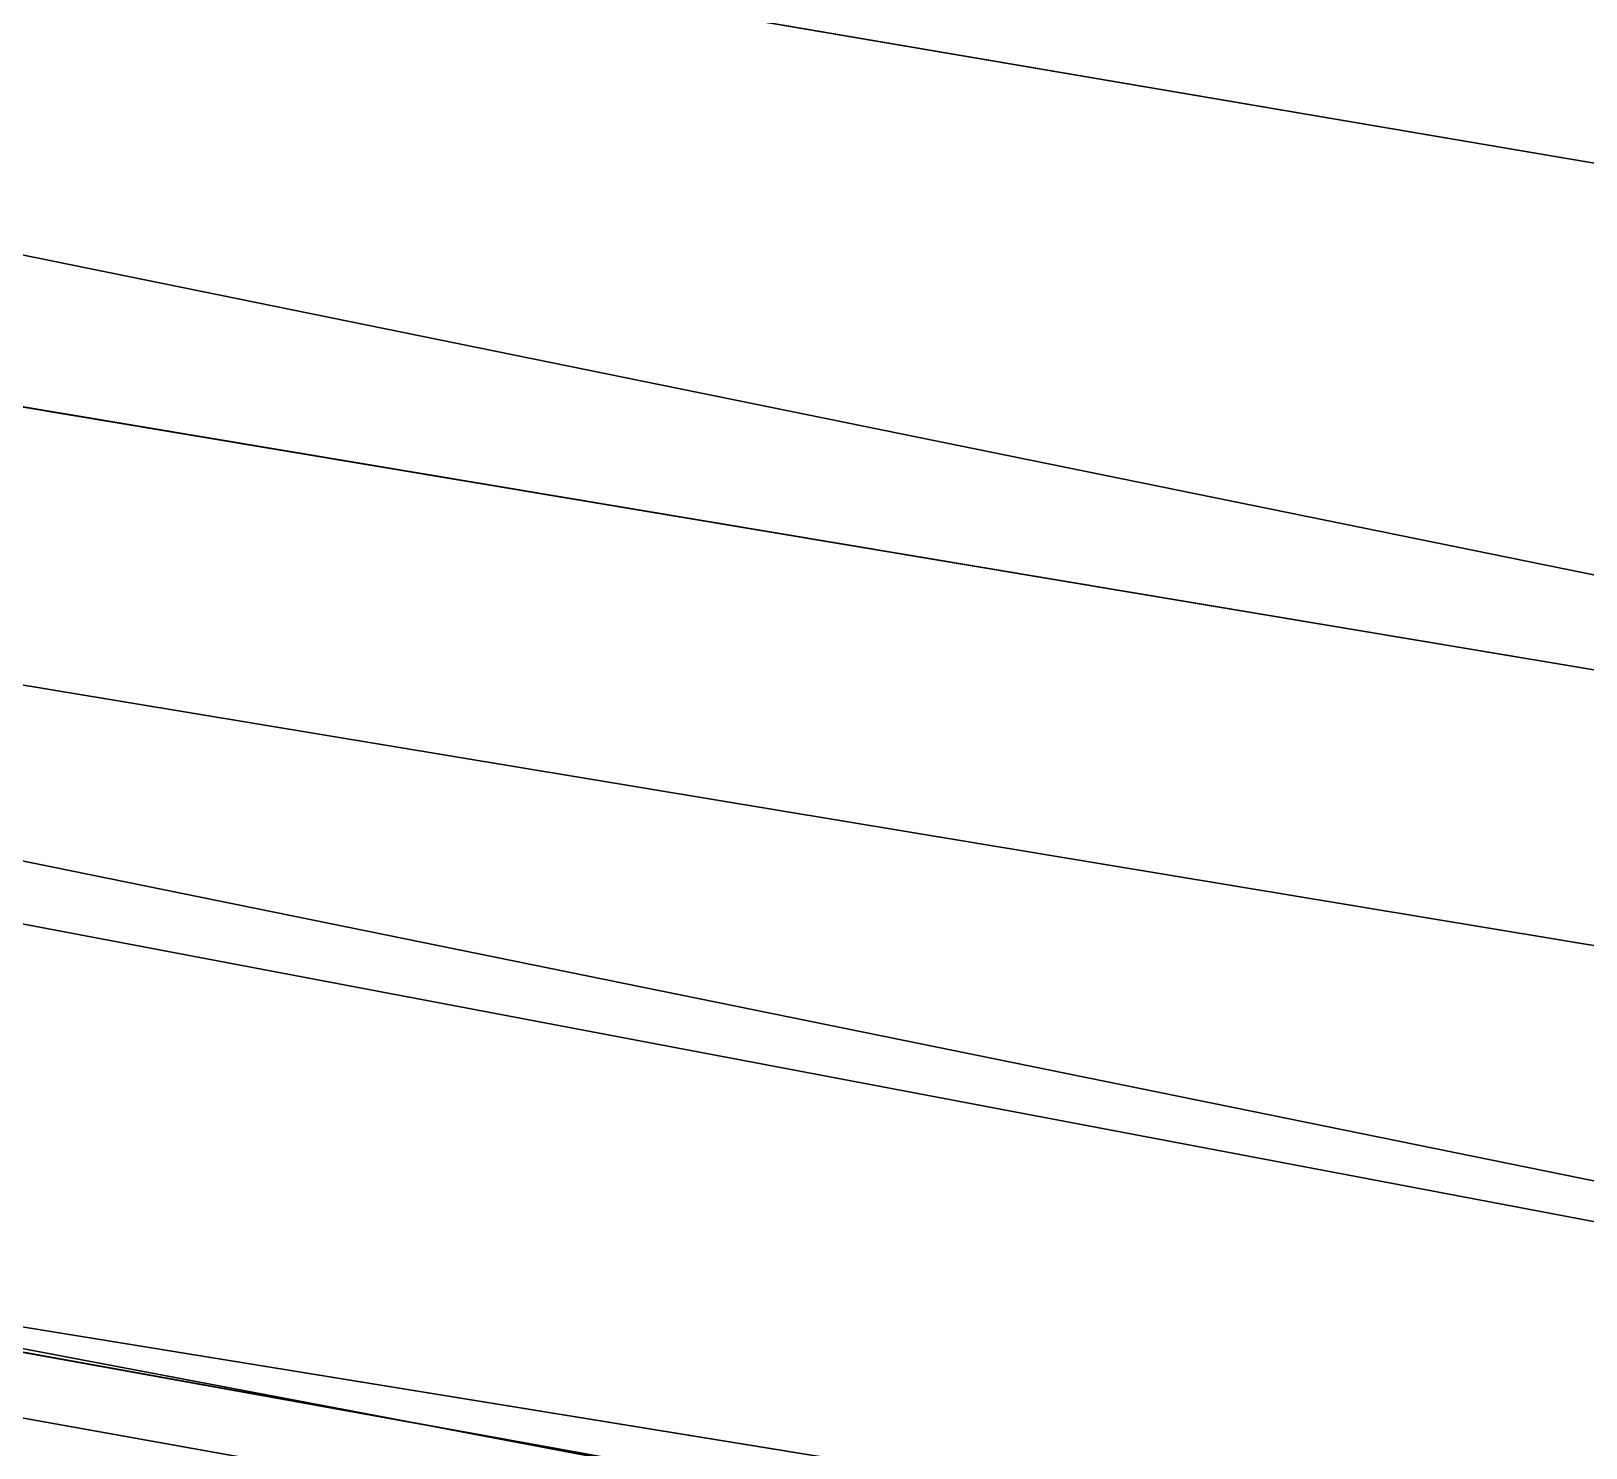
# Model space of a CAD drawing. Header units: metres. Extents: x 503497 to 504361, y 6966567 to 6966857.
# Drawn here: x 504157.2962 to 504157.464, y 6966752.0831 to 6966752.2361 of the extents above; entities that cross this region are included whole.
import ezdxf

# ---------------------------------------------------------------- set-up
doc = ezdxf.new("R2010")
doc.units = ezdxf.units.M

msp = doc.modelspace()

# ---------------------------------------------------------------- linework, layer by layer
at = {"layer": 'SHADOW_APPROVED_20260111T072000'}
for points in [[(504131.954, 6966755.9236), (504160.9824, 6966751.3955), (504080.9682, 6966767.6928), (504051.9398, 6966772.2209), (504131.954, 6966755.9236)], [(504160.9824, 6966751.3955), (504160.6196, 6966749.0699), (504080.6054, 6966765.3672), (504080.9682, 6966767.6928), (504160.9824, 6966751.3955)], [(504161.9915, 6966748.8559), (504162.3543, 6966751.1815), (504082.3401, 6966767.4788), (504081.9773, 6966765.1532), (504161.9915, 6966748.8559)], [(504162.3543, 6966751.1815), (504177.0609, 6966748.8875), (504097.0467, 6966765.1848), (504082.3401, 6966767.4788), (504162.3543, 6966751.1815)]]:
    msp.add_lwpolyline(points, close=True, dxfattribs=at)
at = {"layer": 'SHADOW_APPROVED_20260114T072400'}
for points in [[(504131.954, 6966755.9236), (504160.9824, 6966751.3955), (504082.2426, 6966766.3092), (504053.2142, 6966770.8373), (504131.954, 6966755.9236)], [(504160.9824, 6966751.3955), (504160.6196, 6966749.0699), (504081.8798, 6966763.9836), (504082.2426, 6966766.3092), (504160.9824, 6966751.3955)], [(504161.9915, 6966748.8559), (504162.3543, 6966751.1815), (504083.6145, 6966766.0952), (504083.2517, 6966763.7696), (504161.9915, 6966748.8559)], [(504162.3543, 6966751.1815), (504177.0609, 6966748.8875), (504098.3211, 6966763.8012), (504083.6145, 6966766.0952), (504162.3543, 6966751.1815)]]:
    msp.add_lwpolyline(points, close=True, dxfattribs=at)
at = {"layer": 'SHADOW_APPROVED_20260122T071500'}
for points in [[(504161.9915, 6966748.8559), (504162.3543, 6966751.1815), (504072.0693, 6966767.3302), (504071.7065, 6966765.0046), (504161.9915, 6966748.8559)], [(504162.3543, 6966751.1815), (504177.0609, 6966748.8875), (504086.7759, 6966765.0362), (504072.0693, 6966767.3302), (504162.3543, 6966751.1815)]]:
    msp.add_lwpolyline(points, close=True, dxfattribs=at)
at = {"layer": 'SHADOW_APPROVED_20260126T071100'}
for points in [[(504162.3543, 6966751.1815), (504177.0609, 6966748.8875), (504080.3697, 6966765.3398), (504065.6631, 6966767.6338), (504162.3543, 6966751.1815)], [(504177.0609, 6966748.8875), (504175.3149, 6966737.6944), (504078.6237, 6966754.1467), (504080.3697, 6966765.3398), (504177.0609, 6966748.8875)]]:
    msp.add_lwpolyline(points, close=True, dxfattribs=at)
at = {"layer": 'SHADOW_APPROVED_20261112T063500'}
for points in [[(504162.3543, 6966751.1815), (504177.0609, 6966748.8875), (504069.5953, 6966766.3331), (504054.8887, 6966768.6271), (504162.3543, 6966751.1815)], [(504177.0609, 6966748.8875), (504175.3149, 6966737.6944), (504067.8493, 6966755.14), (504069.5953, 6966766.3331), (504177.0609, 6966748.8875)]]:
    msp.add_lwpolyline(points, close=True, dxfattribs=at)
at = {"layer": 'SHADOW_APPROVED_20261113T063500'}
for points in [[(504162.3543, 6966751.1815), (504177.0609, 6966748.8875), (504070.1073, 6966766.7874), (504055.4007, 6966769.0814), (504162.3543, 6966751.1815)], [(504177.0609, 6966748.8875), (504175.3149, 6966737.6944), (504068.3613, 6966755.5943), (504070.1073, 6966766.7874), (504177.0609, 6966748.8875)]]:
    msp.add_lwpolyline(points, close=True, dxfattribs=at)
at = {"layer": 'SHADOW_APPROVED_20261122T065200'}
for points in [[(504161.9915, 6966748.8559), (504162.3543, 6966751.1815), (504074.6963, 6966766.9832), (504074.3335, 6966764.6576), (504161.9915, 6966748.8559)], [(504162.3543, 6966751.1815), (504177.0609, 6966748.8875), (504089.4029, 6966764.6892), (504074.6963, 6966766.9832), (504162.3543, 6966751.1815)]]:
    msp.add_lwpolyline(points, close=True, dxfattribs=at)
at = {"layer": 'SHADOW_APPROVED_20261123T070300'}
for points in [[(504162.3543, 6966751.1815), (504177.0609, 6966748.8875), (504097.8962, 6966762.0164), (504083.1896, 6966764.3104), (504162.3543, 6966751.1815)], [(504177.0609, 6966748.8875), (504175.3149, 6966737.6944), (504096.1502, 6966750.8233), (504097.8962, 6966762.0164), (504177.0609, 6966748.8875)]]:
    msp.add_lwpolyline(points, close=True, dxfattribs=at)
at = {"layer": 'SHADOW_COMPARATOR_RL48_20260111T072000'}
for points in [[(504131.954, 6966755.9236), (504160.9824, 6966751.3955), (504115.3551, 6966760.6889), (504086.3267, 6966765.217), (504131.954, 6966755.9236)], [(504160.9824, 6966751.3955), (504160.6196, 6966749.0699), (504114.9923, 6966758.3633), (504115.3551, 6966760.6889), (504160.9824, 6966751.3955)], [(504161.9915, 6966748.8559), (504162.3543, 6966751.1815), (504116.727, 6966760.4749), (504116.3642, 6966758.1493), (504161.9915, 6966748.8559)], [(504162.3543, 6966751.1815), (504177.0609, 6966748.8875), (504131.4336, 6966758.1809), (504116.727, 6966760.4749), (504162.3543, 6966751.1815)]]:
    msp.add_lwpolyline(points, close=True, dxfattribs=at)
at = {"layer": 'SHADOW_COMPARATOR_RL48_20260114T072400'}
for points in [[(504131.954, 6966755.9236), (504160.9824, 6966751.3955), (504116.0818, 6966759.8999), (504087.0534, 6966764.428), (504131.954, 6966755.9236)], [(504160.9824, 6966751.3955), (504160.6196, 6966749.0699), (504115.719, 6966757.5743), (504116.0818, 6966759.8999), (504160.9824, 6966751.3955)], [(504161.9915, 6966748.8559), (504162.3543, 6966751.1815), (504117.4537, 6966759.6859), (504117.0909, 6966757.3603), (504161.9915, 6966748.8559)], [(504162.3543, 6966751.1815), (504177.0609, 6966748.8875), (504132.1603, 6966757.3919), (504117.4537, 6966759.6859), (504162.3543, 6966751.1815)]]:
    msp.add_lwpolyline(points, close=True, dxfattribs=at)
at = {"layer": 'SHADOW_COMPARATOR_RL48_20260122T071500'}
for points in [[(504161.9915, 6966748.8559), (504162.3543, 6966751.1815), (504110.8702, 6966760.3901), (504110.5074, 6966758.0645), (504161.9915, 6966748.8559)], [(504162.3543, 6966751.1815), (504177.0609, 6966748.8875), (504125.5768, 6966758.0961), (504110.8702, 6966760.3901), (504162.3543, 6966751.1815)]]:
    msp.add_lwpolyline(points, close=True, dxfattribs=at)
at = {"layer": 'SHADOW_COMPARATOR_RL48_20260126T071100'}
for points in [[(504162.3543, 6966751.1815), (504177.0609, 6966748.8875), (504121.9237, 6966758.2693), (504107.2171, 6966760.5633), (504162.3543, 6966751.1815)], [(504177.0609, 6966748.8875), (504175.3149, 6966737.6944), (504120.1777, 6966747.0762), (504121.9237, 6966758.2693), (504177.0609, 6966748.8875)]]:
    msp.add_lwpolyline(points, close=True, dxfattribs=at)
at = {"layer": 'SHADOW_COMPARATOR_RL48_20261112T063500'}
for points in [[(504162.3543, 6966751.1815), (504177.0609, 6966748.8875), (504115.7797, 6966758.8357), (504101.0731, 6966761.1297), (504162.3543, 6966751.1815)], [(504177.0609, 6966748.8875), (504175.3149, 6966737.6944), (504114.0337, 6966747.6426), (504115.7797, 6966758.8357), (504177.0609, 6966748.8875)]]:
    msp.add_lwpolyline(points, close=True, dxfattribs=at)
at = {"layer": 'SHADOW_COMPARATOR_RL48_20261113T063500'}
for points in [[(504162.3543, 6966751.1815), (504177.0609, 6966748.8875), (504116.0717, 6966759.0948), (504101.3651, 6966761.3888), (504162.3543, 6966751.1815)], [(504177.0609, 6966748.8875), (504175.3149, 6966737.6944), (504114.3257, 6966747.9017), (504116.0717, 6966759.0948), (504177.0609, 6966748.8875)]]:
    msp.add_lwpolyline(points, close=True, dxfattribs=at)
at = {"layer": 'SHADOW_COMPARATOR_RL48_20261122T065200'}
for points in [[(504161.9915, 6966748.8559), (504162.3543, 6966751.1815), (504112.3682, 6966760.1922), (504112.0054, 6966757.8666), (504161.9915, 6966748.8559)], [(504162.3543, 6966751.1815), (504177.0609, 6966748.8875), (504127.0748, 6966757.8982), (504112.3682, 6966760.1922), (504162.3543, 6966751.1815)]]:
    msp.add_lwpolyline(points, close=True, dxfattribs=at)
at = {"layer": 'SHADOW_COMPARATOR_RL48_20261123T070300'}
for points in [[(504162.3543, 6966751.1815), (504177.0609, 6966748.8875), (504131.918, 6966756.3741), (504117.2114, 6966758.6681), (504162.3543, 6966751.1815)], [(504177.0609, 6966748.8875), (504175.3149, 6966737.6944), (504130.172, 6966745.181), (504131.918, 6966756.3741), (504177.0609, 6966748.8875)]]:
    msp.add_lwpolyline(points, close=True, dxfattribs=at)

doc.saveas('drawing.dxf')
